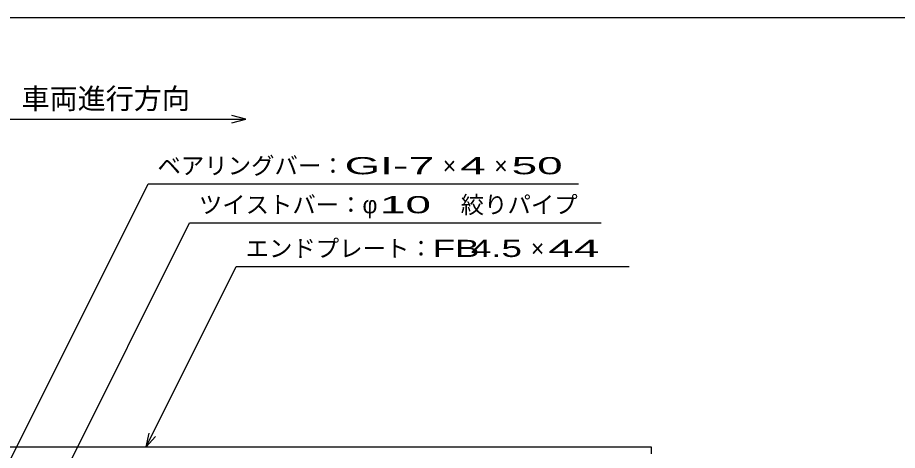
# Model space of a CAD drawing. Units: millimetres, scale not verified. Extents: x -1092 to 1039, y -770 to 632.
# Drawn here: x -710 to -145, y 355 to 632 of the extents above; entities that cross this region are included whole.
import ezdxf
from ezdxf.enums import TextEntityAlignment as Align

# ---------------------------------------------------------------- set-up
doc = ezdxf.new("R2010")
doc.units = ezdxf.units.MM
doc.header["$LTSCALE"] = 6
for name, color, linetype, lineweight in [('0_2', 150, 'Continuous', 25), ('16', 3, 'Continuous', 25), ('22', 4, 'Continuous', 25)]:
    doc.layers.add(name, color=color, linetype=linetype, lineweight=lineweight)
doc.styles.add('ベクトル', font='')
doc.styles.get('ベクトル').set_extended_font_data('ベクトル')

msp = doc.modelspace()

# ---------------------------------------------------------------- linework, layer by layer
at = {"layer": '0_2'}
msp.add_line((-1037.4, 632.1), (1038.6, 632.1), dxfattribs=at)
at = {"layer": '16'}
for p, q in [((-803, 357), (-303, 357)), ((-303, 357), (-303, 352.5))]:
    msp.add_line(p, q, dxfattribs=at)
at = {"layer": '22'}
for p, q in [((-743, 567), (-563, 567)), ((-563, 567), (-572, 569.4)), ((-572, 564.6), (-563, 567)), ((-766, 245), (-625.75, 525.5)), ((-625.75, 525.5), (-349.75, 525.5)), ((-702, 295), (-599.25, 500.5)), ((-599.25, 500.5), (-335.25, 500.5)), ((-627, 357), (-569.25, 472.5)), ((-569.25, 472.5), (-317.25, 472.5)), ((-627, 357), (-625.2, 365.76)), ((-627, 357), (-621, 363.6))]:
    msp.add_line(p, q, dxfattribs=at)

# ---------------------------------------------------------------- texts
at = {"layer": '22', "color": 2, "style": 'ベクトル'}
for s, height, p in [('車両進行方向', 13.2, (-707, 580.2)), ('ベアリングバー：', 11, (-619.75, 537.2)), ('×', 11, (-436.75, 537.2)), ('×', 11, (-403.75, 537.2)), ('絞りパイプ', 11, (-425.25, 512.2)), ('ツイストバー：', 11, (-593.25, 512.2)), ('φ', 11, (-488.25, 512.2)), ('エンドプレート：', 11, (-563.25, 484.2)), ('×', 11, (-380.25, 484.2))]:
    msp.add_text(s, height=height, dxfattribs=at).set_placement(p, align=Align.MIDDLE_LEFT)
for s, width, p in [('GI-', 2, (-499.75, 537.2)), (' 7 ', 2, (-466.75, 537.2)), (' 4 ', 2, (-433.75, 537.2)), (' 50 ', 2, (-400.75, 537.2)), (' 10 ', 2, (-485.25, 512.2)), ('FB', 1.6, (-443.25, 484.2)), (' 4.5 ', 1.6, (-425.25, 484.2)), (' 44 ', 2, (-377.25, 484.2))]:
    msp.add_text(s, height=11, dxfattribs=dict(at, width=width)).set_placement(p, align=Align.MIDDLE_LEFT)

doc.saveas('drawing.dxf')
